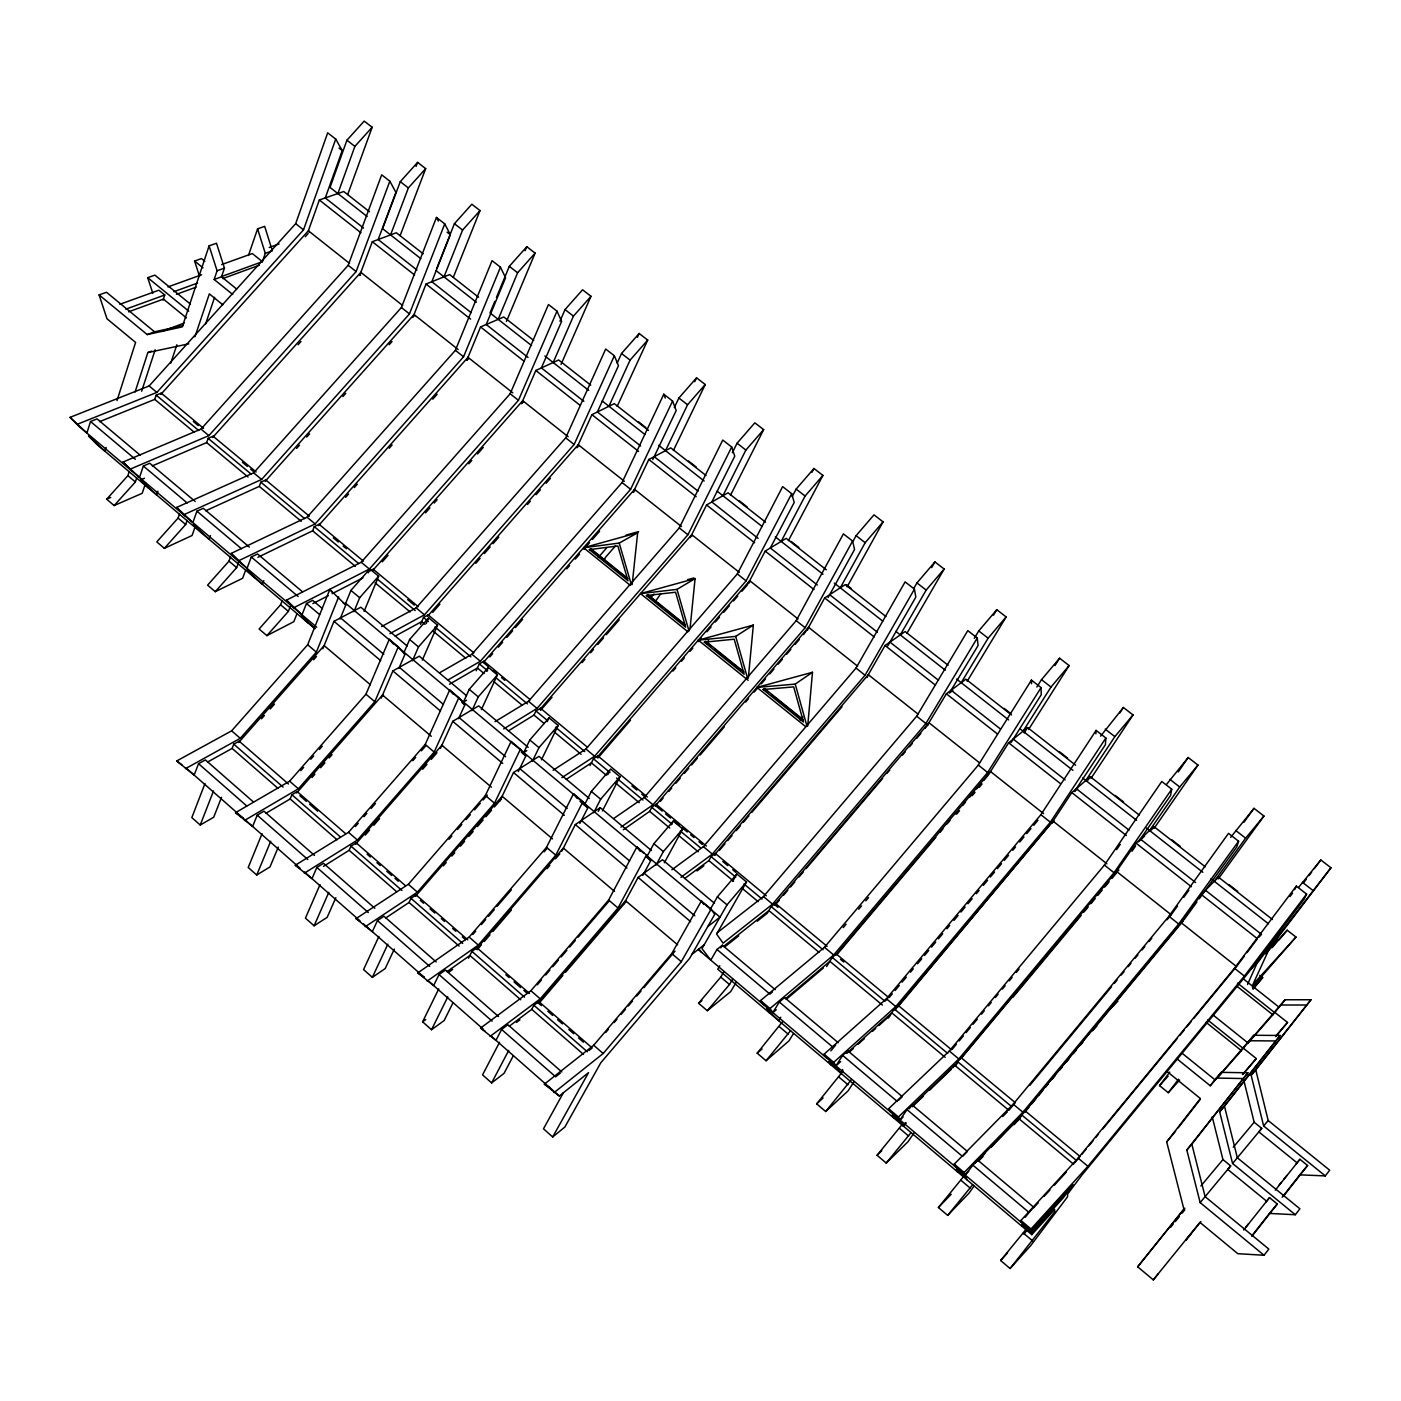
<?xml version="1.0" encoding="UTF-8"?>
<svg xmlns="http://www.w3.org/2000/svg" width="1401" height="1401" viewBox="0 0 1401 1401"><rect width="100%" height="100%" fill="white"/><g stroke="black" fill="none" stroke-linecap="round" stroke-linejoin="round"><path stroke-width="1.5" d="M1095.897 733.774L1096.09 730.394L1105.879 738.012L1105.389 744.702L1074.479 791.46L1077.649 788.728M807.712 725.963L812.492 672.27L756.96 687.401L805.82 726.751M748.309 678.137L753.353 625.074L698.311 640.152L748.116 680.273M690.01 628.926L695.089 578.578L640.537 593.604L687.909 631.763M632.166 584.532L637.665 532.748L583.587 547.738L630.275 585.338M1167.033 919.792L1171.201 914.765L1116.474 871.387L1112.412 876.921M890.335 1111.799L888.637 1108.734L949.3 1051.048L1104.408 865.082L1161.779 781.478L1171.726 789.201L1170.571 795.435L1138.47 841.826L1144.617 836.099M1193.705 1018.509L1236.505 966.55L1180.92 922.488L1179.554 924.607M140.17 455.167L97.054 418.881L90.522 421.508L86.897 433.049L70.05 417.358L149.136 385.958L295.681 223.652L327.676 132.832L335.732 139.084L342.229 150.572L325.277 197.944L363.542 228.013M117.001 400.616L135.599 342.422L106.984 318.763L99.086 294.893L106.494 292.266L154.548 331.827L183.391 325.487M955.289 1166.683L954.239 1164.143L1013.203 1104.163L1168.924 916.254L1228.502 833.367L1238.607 841.23L1236.768 846.975L1199.238 898.794M106.108 447.444L104.9 451.21L88.508 435.956L97.194 444.712L314.805 628.629M163.094 300.112L164.758 294.998L158.873 290.2L119.838 304.297M135.091 392L147.858 352.562L151.518 351.161M141.676 391.194L155.161 349.76M145.651 483.047L142.202 493.292L114.146 505.568L106.686 499.211L127.894 475.622L129.26 471.489M99.629 421.631L154.775 399.39L156.176 395.135L161.22 393.121L203.635 428.356M232.724 294.49L214.16 279.482L221.516 276.803L224.44 268.116L216.49 243.249L209.099 245.84L182.27 326.888L147.21 334.576L99.086 294.893M170.747 363.227L176.859 344.769M161.22 393.121L160.782 394.434L308.378 230.762L319.34 199.993L343.718 191.517L369.496 211.726M114.146 505.568L135.389 481.962L136.755 477.829M195.194 501.488L149.784 463.258L143.34 466.008L139.505 477.496L122.973 462.05L201.026 429.091L348.184 265.279L381.685 174.827L389.846 181.167L395.905 192.357L378.165 239.536L416.973 270.043M194.932 336.818L209.344 293.877L222.777 304.77M214.16 279.482L217.085 270.778L209.099 245.84M205.649 323.824L214.598 297.292M157.928 491.208L156.649 494.956L140.573 479.948L144.478 478.249M248.45 255.472L257.574 228.853L264.684 226.349L272.354 250.779L265.297 253.353L262.32 261.917M195.667 525.305L192.06 535.515L164.355 548.334L156.789 541.872L178.085 518.09L179.521 513.974M152.359 465.85L206.648 442.576L208.136 438.338L213.092 436.219L256.12 471.962M213.092 436.219L212.637 437.532L360.845 272.354L402.665 305.523M164.355 548.334L185.685 524.499L187.121 520.384M249.36 547.09L203.268 508.3L196.911 511.172L192.883 522.608L176.666 507.407L253.651 472.837L401.404 307.502L436.464 217.435L444.747 223.88L450.351 234.738L431.806 281.724L471.156 312.668M77.931 424.03L156.877 392.403L303.509 229.852L335.732 139.084M347.711 194.529L372.158 127.263L364.19 121.116L346.923 140.205L330.023 187.419L367.115 216.507M210.483 535.602L209.152 539.332L193.373 524.569L201.219 532.625M337.869 193.566L354.873 146.387L372.158 127.263M245.543 570.452L242.601 578.298L215.264 591.677L207.593 585.145L228.976 561.136L230.482 557.038M205.719 510.77L259.273 486.375L260.814 482.172L265.717 479.948L309.358 516.198M265.717 479.948L265.227 481.244L414.048 314.542L458.162 349.514M215.264 591.677L236.664 567.633L238.941 561.503M130.976 468.81L208.872 435.623L356.117 271.584L389.846 181.167M302.651 591.94L257.556 553.973L251.287 557.003L247.049 568.351L231.165 553.43L307.047 517.214L455.395 350.32L492.049 260.656L500.455 267.188L505.586 277.731L486.2 324.524L528.037 357.43M423.172 253.791L396.325 232.759L372.316 241.708L359.707 275.384L360.6 275.051M400.143 235.631L425.694 168.628L417.621 162.376L400.283 181.657L382.613 228.678L420.808 258.642M416.079 166.439L417.621 162.376M390.564 234.913L408.356 187.927L425.694 168.628M263.808 580.644L262.407 584.34L246.944 569.839L254.369 577.545M253.511 802.037L205.387 759.902L198.539 763.685L194.179 775.103L176.701 760.971L231.638 730.832L307.66 644.758L329.813 589.471L345.784 604.969L340.075 619.014M204.984 783.509L191.832 817.606L200.238 825.031L213.705 817.238L221.551 797.274M296.924 613.866L293.842 621.676L266.891 635.634L259.097 628.996L280.568 604.777L282.144 600.696M257.907 557.3L312.633 530.804L314.262 526.618L319.095 524.289L363.419 561.118M200.238 825.031L213.495 790.987M319.095 524.289L318.587 525.585L468.004 357.325L512.801 392.84M207.523 762.074L232.111 748.414L233.774 744.159L239.168 741.164L288.448 784M266.891 635.634L288.378 611.379L290.76 605.267M239.168 741.164L238.66 742.495L324.139 645.598L370.424 684.774M184.792 514.272L261.619 479.457L409.46 313.894L444.747 223.88M412.857 317.554L426.044 284.035L449.668 274.578L478.582 297.24M436.727 268.484L454.414 223.687L471.822 204.231L480.018 210.57L453.311 277.293M322.458 608.612L312.633 600.346L306.469 603.516L302.003 614.794L286.469 600.136L361.213 562.239L510.157 393.769L548.456 304.525L556.985 311.162L561.626 321.372L541.381 367.92L583.832 401.316M443.994 276.838L462.593 230.044L480.018 210.57M185.457 768.676L240.271 738.327L316.346 652.13L338.674 596.896M322.86 648.733L333.981 621.326L360.828 607.211L407.148 645.984M314.489 855.416L263.966 811.179L257.224 815.154L252.618 826.467L235.526 812.668L289.622 781.18L365.976 694.213L389.285 639.311L398.287 646.859L404.871 654.512L398.847 668.452M345.224 604.409L350.915 590.416L369.882 568.946L378.638 576.231L364.12 611.361M368.288 572.851L369.882 568.946M262.075 833.665L248.205 867.482L256.733 875.03L270.008 866.904L278.274 847.097M353.928 611.712L359.672 597.719L378.638 576.231M418.216 606.651L373.226 569.279L372.701 570.557L522.731 400.704L568.176 436.744M239.396 560.4L315.12 523.921L463.556 356.8L500.455 267.188M533.711 340.461L503.765 316.976L480.543 326.941L466.761 360.32L468.757 358.656L468.004 357.325M256.733 875.03L270.708 841.265M494.833 301.303L490.017 312.948L531.539 345.539M496.444 297.415L509.316 266.33L526.794 246.699L535.112 253.126L506.391 321.565M265.962 813.228L290.165 798.955L291.916 794.752L297.222 791.618L345.679 833.718M525.112 250.726L526.794 246.699M498.196 319.375L517.617 272.775L535.112 253.126M244.439 820.496L298.395 788.798L374.803 701.708L398.287 646.859M381.212 698.153L392.893 670.939L419.284 656.158L466.428 695.632M403.628 653.391L409.617 639.486L428.671 617.806L437.567 625.196L422.314 660.099M420.528 624.356L423.505 617.456L428.163 614.916L473.871 652.884M294.823 607.211L369.391 569.051L518.44 400.336L556.985 311.162M374.82 908.251L323.491 863.296L316.854 867.429L312.003 878.655L295.296 865.223L348.516 832.334L425.221 744.456L449.703 689.975L458.845 697.645L464.869 704.826L458.565 718.66M428.163 614.916L427.62 616.195L578.245 444.712L624.356 481.279M426.149 623.62L428.671 617.806M590.714 385.135L558.649 359.987L535.83 370.477L521.435 403.698L523.414 401.999L522.731 400.704M412.472 660.799L418.496 646.912L437.567 625.196M559.98 321.197L565.023 309.586L582.571 289.779L590.994 296.294L561.048 364.418M320.041 884.609L305.436 918.145L314.104 925.798L327.169 917.34L335.855 897.691M553.167 362.509L573.447 316.136L590.994 296.294M314.104 925.798L328.815 892.314M323.491 866.361L349.129 850.302L350.968 846.134L356.187 842.859L405.414 885.642M356.187 842.859L355.626 844.155L441.875 745.244L491.383 787.152M1247.485 984.57L1256.995 963.293L1330.95 867.779L1320.828 859.969L1298.552 887.446M381.527 626.58L416.15 607.911L565.724 437.83L605.687 349.042L614.356 355.766L618.489 365.643L597.369 411.964L640.625 445.973M304.35 873.173L357.43 840.075L434.187 752.057L458.845 697.645M389.916 633.602L424.468 614.811L574.13 444.485L614.356 355.766M648.558 430.457L614.303 403.628L591.923 414.661L576.897 447.69L577.72 447.269M440.474 748.344L452.751 721.34L478.652 705.859L528.195 747.346M476.2 670.729L479.317 663.881L483.905 661.219L530.279 699.747M617.158 363.104L621.536 353.49L639.154 333.473L647.7 340.093L617.176 406.378M462.96 703.144L469.247 689.327L488.371 667.419L497.408 674.932L481.401 709.571M488.284 666.631L483.327 662.498L483.905 661.219M637.367 337.378L639.154 333.473M486.602 671.272L488.371 667.419M1294.699 889.67L1296.31 886.115L1306.59 894.083L1304.033 899.354L1248.379 972.697L1082.29 1174.616L1067.667 1193.985L1067.527 1196.839L1030.733 1245.559L1010.068 1268.535L1000.647 1260.497L1025.847 1229.588M608.927 406.272L630.082 360.127L647.7 340.093M471.927 710.675L478.266 696.875L497.408 674.932M436.149 961.927L383.962 916.236L377.447 920.562L372.333 931.683L356.047 918.618L408.339 884.294L485.394 795.488L511.102 741.444L520.401 749.237L525.848 755.962L518.265 771.636M378.935 936.358L363.559 969.58L372.351 977.355L385.205 968.546L394.346 949.09M372.351 977.355L387.849 944.186M385.643 918.023L409.022 902.472L410.966 898.321L416.097 894.924L467.776 939.826M416.097 894.924L415.502 896.202L502.136 796.258L552.484 838.884M439.756 672.673L471.909 654.249L622.079 482.539L663.794 394.206L672.585 401.054L676.193 410.563L652.796 459.546M448.267 679.818L480.35 661.254L630.608 489.299L672.585 401.054M705.999 475.499L670.781 447.882L648.821 459.475L633.164 492.329L633.97 491.891M674.319 407.603L678.872 398.024L696.56 377.815L705.246 384.522L673.426 450.474M603.761 561.013L605.582 557.213L615.442 545.917M508.405 730.867L534.009 715.07L535.97 710.99L540.471 708.223L587.527 747.311M694.703 381.702L696.56 377.815M365.241 926.709L417.393 892.157L494.5 803.228L520.401 749.237M540.471 708.223L539.875 709.484L691.726 534.674L739.273 572.361M665.51 450.667L687.558 404.766L705.246 384.522M499.737 801.232L513.537 772.546L538.965 756.347L589.296 798.482M523.221 753.668L529.806 739.973L549.017 717.837L558.193 725.455L541.434 759.832M547.178 721.655L549.017 717.837M532.327 761.321L538.982 747.644L558.193 725.455M498.458 1016.478L445.43 970.052L439.021 974.571L433.645 985.568L417.796 972.907L469.125 937.076L546.513 847.342L573.499 793.737L582.939 801.67L587.79 807.904L579.856 823.455M452.786 1003.204L444.152 1020.558L431.526 1029.717L422.594 1021.819L438.741 988.913M495.043 721.655L528.492 701.288L679.275 527.897L722.758 440.072L731.69 447.007L734.772 456.166L711.813 501.978L758.064 538.352M431.526 1029.717L447.795 996.864M468.529 958.214L471.927 951.367L476.97 947.812L529.473 993.449M476.97 947.812L476.34 949.09L563.36 848.078L614.531 891.386M503.695 728.905L537.056 708.398L687.926 534.762L731.69 447.007M654.88 602.167L660.992 593.499M732.32 452.733L737.084 443.224L754.841 422.822L763.65 429.634L730.516 495.218M690.255 537.616L706.577 504.955L728.082 492.802L765.524 522.153M722.916 495.709L745.875 450.054L763.65 429.634M590.049 765.559L593.464 758.799L597.877 755.91L647.35 797.011M597.877 755.91L597.246 757.17L749.71 580.662L798.027 618.944M427.147 981.12L478.319 945.08L555.777 855.188L582.939 801.67M584.427 804.997L591.345 791.425L610.643 769.044L619.96 776.802L602.412 810.899M561.819 851.107L575.321 824.559L600.223 807.641L651.412 850.495M607.736 774.735L609.663 770.935M593.691 812.773L600.661 799.2L619.96 776.802M598.28 811.407L600.223 807.641M553.097 770.27L585.916 749.01L737.311 573.937L782.634 486.62L791.688 493.677L794.209 502.451L770.322 548.001L817.361 585.005M561.801 1071.94L507.898 1024.744L501.611 1029.455L495.954 1040.348L480.561 1028.071L530.891 990.735L608.629 900.037L636.912 846.904L646.509 854.96L650.747 860.687L642.779 875.467M706.664 643.865L708.608 640.099M499.527 1042.309L482.557 1074.882L491.646 1082.92L504.027 1073.376L513.081 1056.214M561.889 777.643L594.602 756.242L746.103 580.89L791.688 493.677M792.178 496.672L796.136 489.089L813.963 468.494L822.912 475.412L788.43 540.611M826.292 569.769L786.206 538.369L765.191 551.101L748.187 583.569L748.957 583.096M811.95 472.33L813.963 468.494M491.646 1082.92L508.721 1050.4M509.228 1026.233L531.75 1009.333L533.886 1005.27L538.825 1001.575L592.185 1047.948L588.945 1050.505M538.825 1001.575L538.159 1002.818L541.381 1005.638M781.163 541.416L805.085 496.042L822.912 475.412M623.305 829.777L649.679 811.354L651.815 807.344L656.141 804.314L706.367 846.046M656.141 804.314L656.018 806.381M490.052 1036.425L540.243 998.86L618.034 908.006L646.509 854.96M646.632 857.167L653.864 843.7L673.251 821.074L682.725 828.954L664.354 862.753M623.953 903.75L638.103 877.429L662.463 859.741L714.492 903.295M671.219 824.839L673.251 821.074M656.053 865.047L663.338 851.598L682.725 828.954M613.831 818.412L644.215 797.467L796.223 620.643L843.402 533.886L852.596 541.049L854.575 549.42L828.114 597.544M620.958 827.115L653.024 804.787L805.137 627.718L852.596 541.049M852.999 541.311L856.099 535.655L873.996 514.85L883.068 521.872L847.202 586.686M885.887 616.493L845.223 584.602L824.681 597.947L806.976 630.222L807.747 629.714M840.285 587.807L865.17 542.712L883.068 521.872M563.36 1092.78L543.483 1128.803L552.695 1136.964L564.848 1127.052L600.749 1062.851L689.712 958.266L714.72 914.345L711.13 909.126L701.376 900.948L671.762 953.573L593.674 1045.251L544.359 1084.164L559.314 1096.02L588.543 1072.623L552.695 1136.964M684.721 878.497L708.836 860.599L711.06 856.606L715.298 853.454L766.277 895.817M715.07 855.451L715.298 853.454M710.149 909.599L717.4 896.815L736.873 873.961L746.505 881.965L716.611 934.064L723.091 943.171L772.546 904.135L925.886 723.494L977.268 637.998L967.793 630.625L916.692 716.209L763.457 896.57L717.259 932.698M554.025 1092.657L603.183 1053.499L681.324 961.681L711.13 909.126M732.635 881.422L736.873 873.961M671.885 869.758L703.39 846.642L856.011 668.067L905.116 581.888L914.45 589.138L915.834 597.124L887.779 645.861M746.505 881.965L727.031 904.853L701.989 948.635L710.797 960.14L716.962 949.475L722.356 945.202L775.191 989.666M913.75 588.543L916.955 582.921L934.922 561.924L944.151 569.034L906.85 633.427M680.939 877.341L712.338 854.085L865.047 675.247L914.45 589.138M948.109 665.265L905.099 631.553L885.064 645.511L866.659 677.559L867.394 677.033M931.665 567.615L934.922 561.924M900.283 634.898L926.166 590.084L944.151 569.034M720.815 947.864L722.356 945.202M719.781 965.744L717.767 969.212L1031.819 1234.649L1054.638 1209.413L1054.655 1211.9L1010.068 1268.535M736.155 982.381L730.727 991.575L707.312 1010.699L698.574 1003.256L720.744 977.11L723.914 971.699M827.098 946.34L775.348 903.347L771.198 906.622L767.328 913.207L757.223 921.21M775.348 903.347L774.998 905.274M707.312 1010.699L729.501 984.518L732.688 979.106M974.29 638.348L978.756 630.923L996.794 609.698L1006.146 616.93L967.128 681.341M993.467 615.232L996.794 609.698M1011.504 714.948L965.884 679.187L946.375 693.793L927.217 725.595L927.952 725.053M961.209 682.69L988.108 638.191L1006.146 616.93M1011.032 742.583L1041.223 694.738L1041.066 687.611L1031.434 680.115L978.318 765.086L824.453 947.286L760.55 1000.559L770.007 1008.545L772.879 1012.573L779.306 1002.013L784.578 997.565L838.253 1042.729M780.742 1017.214L778.641 1020.664L766.61 1008.948L769.447 1012.888M793.474 1033.588L788.973 1040.873L766.049 1060.732L757.188 1053.184L782.756 1021.417M826.625 966.532L832.264 957.408L836.309 953.993L888.864 997.67M836.309 953.993L835.556 955.202L990.507 771.531L1043.57 813.613M766.049 1060.732L790.549 1030.716M1036.863 687.015L1041.503 679.643L1059.611 658.207L1069.121 665.563L1028.579 729.501M770.007 1008.545L833.683 954.957L987.635 772.476L1041.066 687.611M1055.006 665.528L1059.611 658.207M988.721 774.385L1008.615 742.81L1027.581 727.557L1075.635 765.209M1023.028 731.217L1050.995 687.033L1069.121 665.563M1024.201 732.916L1027.581 727.557M830.863 1050.838L835.661 1045.041M1096.09 730.394L1040.873 814.699L886.395 998.755L824.068 1054.2L833.7 1062.326L835.942 1065.846L842.649 1055.391L847.798 1050.768L902.314 1096.668L898.549 1100.258M846.116 1053.394L847.798 1050.768M831.126 1065.023L828.867 1061.573L838.306 1069.541L840.46 1072.903L842.649 1069.506M853.927 1081.887L848.06 1090.906L825.679 1111.501L816.678 1103.848L842.474 1071.87M888.409 1018.019L894.276 1008.983L898.216 1005.428L951.594 1049.787M895.064 1010.296L898.216 1005.428M825.679 1111.501L851.51 1079.488M1100.591 736.155L1123.392 707.487L1133.041 714.93L1090.959 778.396M1119.802 712.934L1123.392 707.487M833.7 1062.326L895.764 1006.548L1050.347 822.212L1105.879 738.012M1139.188 815.032L1090.241 776.662L1071.818 792.581L1053.009 821.091L897.446 1006.636M1085.81 780.48L1114.863 736.628L1133.041 714.93M1087.894 780.199L1090.241 776.662M888.637 1108.734L898.409 1116.982L900.02 1119.977L907.007 1109.627L912.016 1104.811L967.426 1151.464L962.522 1156.438L907.007 1109.627M909.389 1108.716L912.016 1104.811M914.153 1132.761L908.041 1141.692L886.22 1163.058L877.079 1155.282L901.894 1124.828M893.768 1117.963L892.122 1115.021L901.701 1123.112L903.242 1125.984L905.536 1122.604M952.89 1067.755L961.104 1057.667L1015.322 1102.71L1008.86 1110.328L954.641 1065.198L912.506 1105.704M955.342 1066.091L957.811 1062.466M961.104 1057.667L960.28 1058.858L1116.474 871.387M886.22 1163.058L911.07 1132.586M1116.597 849.654L1120.257 844.348M1166.332 784.63L1188.188 757.521L1197.978 765.086L1154.004 828.464M1178.241 771.933L1188.188 757.521M898.409 1116.982L958.827 1058.963L1114.023 872.718L1171.726 789.201M1205.263 866.816L1153.846 826.52L1136.018 843.139L1114.531 874.189L1118.909 870.091M1132.026 851.143L1135.598 845.959M1149.573 830.513L1179.712 786.994L1197.978 765.086M1151.412 830.04L1153.846 826.52M973.993 1186.192L968.932 1193.232L947.671 1215.385L938.39 1207.487L963.398 1176.805M954.239 1164.143L964.168 1172.532L965.114 1174.984L977.285 1159.748L1033.588 1207.137L1025.059 1217.381M977.285 1159.748L974.536 1163.583L1018.509 1118.348L1073.586 1164.213M1074.532 1162.953L1080.031 1156.473L1024.954 1110.713L1013.974 1124.688L1020.488 1117.473M1017.704 1120.835L1024.954 1110.713M947.671 1215.385L972.714 1184.668M1171.183 914.783L1177.505 906.009M1183.81 897.235L1188.854 890.23M1230.673 837.36L1253.983 808.342L1263.947 816.03L1218.292 878.882M1243.895 822.317L1253.983 808.342M964.168 1172.532L1022.87 1112.201L1178.679 924.012L1238.607 841.23M1272.458 919.494L1218.45 877.149L1201.217 894.468L1178.906 925.255L1183.145 920.982L1092.22 1030.821L1096.755 1026.197M1184.038 919.739L1196.857 902.051M1214.317 881.317L1245.612 838.183L1263.947 816.03M1024.008 1234.176L1026.635 1230.691M1021.294 1222.443L1020.926 1220.464L1078.105 1158.119L1234.456 968.231L1296.31 886.115M1236.505 966.55L1244.351 956.13M1246.978 952.662L1257.45 938.74L1201.217 894.468M1290.006 896.587L1292.58 893.155M1303.823 882.49L1306.45 879.022M1309.059 875.572L1311.669 872.105M1314.296 868.638L1320.828 859.969M1179.624 1080.083L1168.259 1092.71L1159.555 1085.617L1169.782 1072.115M1031.819 1234.649L1031.556 1232.845L1063.114 1197.995L1073.096 1184.756L1031.294 1230.884L1031.013 1228.992L1087.929 1166.28L1244.368 976.094L1306.59 894.083M1330.95 867.779L1269.131 949.107L1252.809 984.64L1295.978 937.076L1287.169 930.194L1265.488 953.836M1272.126 947.619L1278.307 940.264L1274.892 937.567M1168.259 1092.71L1178.556 1079.225M1166.84 1071.31L1200.359 1098.524L1166.7 1141.903L1183.88 1209.116L1137.682 1266.802L1153.286 1279.884L1199.921 1222.372L1237.801 1253.685L1264.035 1255.261L1268.816 1249.079L1205.105 1196.647L1191.831 1144.179L1247.888 1072.798L1221.234 1072.343L1210.254 1085.757L1176.56 1058.491M1252.021 1235.594L1269.446 1213.424L1295.33 1214.737L1299.9 1208.8L1237.328 1157.769L1224.474 1106.247L1280.111 1035.479L1253.86 1035.269L1240.901 1051.223M1282.195 1197.225L1299.778 1174.861L1325.293 1175.894L1329.689 1170.203L1268.185 1120.52L1255.769 1069.891L1310.968 999.754L1285.085 999.771L1272.388 1015.41M1175.649 1131.115L1166.7 1141.903M1178.241 1127.787L1200.219 1099.452M1210.254 1085.757L1221.234 1072.343M1215.455 1079.821L1253.86 1035.269M1248.098 1042.677L1285.085 999.771M1243.3 1048.141L1256.277 1058.543L1243.125 1074.304M1264.035 1255.261L1200.167 1202.618L1186.805 1150.028L1247.888 1072.798M1274.77 1012.345L1287.519 1022.467L1275.733 1036.635M1295.33 1214.737L1232.582 1163.495L1219.676 1111.834L1280.111 1035.479M1251.881 1236.347L1277.309 1204.002L1269.516 1197.627L1265.839 1202.058M1283.281 1196.401L1307.588 1165.492L1299.918 1159.292L1296.275 1163.688M1325.293 1175.894L1263.649 1126.001L1251.146 1075.25L1310.968 999.754M1245.787 1227.294L1248.466 1223.896M1278.57 1185.789L1281.285 1182.374M1283.999 1178.942L1286.924 1175.421M1243.703 1230.008L1269.516 1197.627M1275.295 1190.185L1299.918 1159.292M1184.791 1208.222L1137.682 1266.802M1170.571 1227.346L1173.267 1223.984M1175.386 1221.567L1179.432 1216.523M1182.129 1213.161L1184.826 1209.781M1227.749 1169.66L1230.656 1165.877L1222.95 1159.573L1212.215 1116.772M1243.825 1080.364L1254.158 1122.236L1261.741 1128.365L1258.886 1131.92L1297.011 1162.812M1200.902 1221.602L1185.911 1240.095L1190.692 1234.263M1253.247 989.071L1262.686 977.6L1259.744 975.289M1295.978 937.076L1252.336 987.057M1153.286 1279.884L1158.277 1273.807M1081.922 1154.301L1086.073 1149.258M1088.822 1145.913L1092.973 1140.887M1095.722 1137.524L1098.489 1134.18M1102.622 1129.153L1177.155 1038.631M1179.905 1035.286L1184.055 1030.243M1186.805 1026.898L1190.955 1021.854M1279.131 939.966L1287.169 930.194M1029.735 1085.477L1111.553 986.742M1114.32 983.397L1117.105 980.035M1121.255 975.026L1124.04 971.681M1128.19 966.655L1130.975 963.31M1135.125 958.284L1137.91 954.939M1142.06 949.931L1144.845 946.568M1148.995 941.56L1151.78 938.197M1180.92 922.488L1024.149 1112.324L1155.965 953.1M1158.75 949.755L1162.918 944.729M1165.685 941.384L1169.853 936.341M1172.619 932.996L1178.171 926.289M1024.656 1112.429L1028.824 1107.403M1031.609 1104.041L1035.777 1098.997M1038.561 1095.652L1042.729 1090.608M1045.514 1087.246L1048.281 1083.884M1052.466 1078.858L1055.233 1075.495M1059.419 1070.452L1062.186 1067.089M1066.354 1062.063L1069.138 1058.701M1073.306 1053.657L1076.091 1050.295M1080.259 1045.269L1083.043 1041.906M1200.167 1202.618L1230.656 1165.877M1232.582 1163.495L1261.741 1128.365M1263.649 1126.001L1268.185 1120.52M961.804 1057.685L1059.419 940.509M1062.203 937.181L1066.406 932.138M1069.173 928.81L1073.376 923.784M1076.161 920.439L1080.346 915.413M1083.131 912.069L1087.316 907.042M1090.101 903.698L1094.286 898.671M1097.071 895.327L1101.256 890.3M1104.041 886.956L1108.226 881.93M1012.923 997.302L1081.257 915.291M1084.041 911.946L1088.227 906.92M1091.011 903.575L1095.197 898.549M1097.981 895.204L1102.167 890.178M1104.951 886.833L1109.137 881.807M1111.939 878.462L1116.107 873.436M1299.778 1174.861L1307.588 1165.492M1269.446 1213.424L1277.309 1204.002M952.19 1049.296L956.375 1044.288M959.16 1040.943L963.345 1035.934M966.13 1032.59L970.298 1027.581M973.1 1024.236L977.268 1019.227M981.453 1014.201L984.238 1010.857M988.423 1005.848L991.207 1002.503M995.393 997.494L998.177 994.15M1002.363 989.141L1005.147 985.796M1009.333 980.788L1012.117 977.443M1016.303 972.434L1019.087 969.089M1200.885 1185.982L1222.95 1159.573M1233.283 1147.209L1254.158 1122.236M897.656 1007.196L1053.009 821.091L1106.895 863.804M889.495 997.197L892.297 993.869M895.099 990.525L899.302 985.516M902.104 982.171L906.307 977.18M910.51 972.171L913.312 968.827M917.515 963.818L921.718 958.809M924.52 955.482L928.723 950.473M931.525 947.129L935.71 942.12M938.512 938.793L942.715 933.784M946.918 928.775L949.72 925.431M953.923 920.422L958.126 915.413M960.928 912.086L965.131 907.077M967.933 903.733L972.136 898.724M976.339 893.715L979.141 890.388M983.344 885.379L987.547 880.371M990.349 877.026L994.552 872.017M997.354 868.69L1001.557 863.681M1004.342 860.337L1008.545 855.328M1012.748 850.319L1015.55 846.992M1019.753 841.983L1023.956 836.975M1026.758 833.63L1030.961 828.621M1033.763 825.294L1037.966 820.285M843.244 927.55L846.064 924.222M858.743 909.214L861.545 905.887M865.783 900.878L868.585 897.551M837.273 954.169L935.886 837.273M940.106 832.264L942.926 828.919M947.146 823.911L949.966 820.566M955.605 813.893L958.424 810.549M962.645 805.54L965.464 802.195M969.685 797.187L973.923 792.178M976.742 788.833L980.963 783.824M983.782 780.497L988.003 775.471M956.673 814.086L959.51 810.741M972.189 795.698L975.008 792.353M979.246 787.327L982.066 783.982M979.527 762.827L928.951 722.741L774.63 904.573L777.958 907.34M776.417 903.592L779.254 900.265M783.492 895.257L787.747 890.248M790.584 886.903L794.822 881.912M799.078 876.903L803.333 871.895M806.153 868.55L882.63 778.448M886.886 773.44L889.705 770.112M902.454 755.086L905.291 751.759M909.529 746.751L912.366 743.406M916.622 738.397L920.86 733.388M925.115 728.397L928.951 722.741M605.652 1032.572L608.472 1029.245M614.128 1022.607L616.965 1019.28M621.221 1014.289L625.459 1009.315M628.296 1005.988L632.534 1000.997M636.79 996.023L641.028 991.032M643.865 987.705L675.002 951.156M800.129 720.061L802.826 716.927M714.598 854.698L868.305 674.669L918.128 714.16M719.291 850.495L724.93 843.892M727.749 840.582L731.987 835.626M736.225 830.67L740.446 825.714M743.266 822.405L748.922 815.802M751.742 812.492L842.001 706.769M857.605 666.175L808.57 627.315L655.493 805.557L662.165 811.126M660.291 801.407L663.128 798.097M668.82 791.477L671.674 788.15M675.947 783.194L680.203 778.22M684.476 773.247L688.749 768.273M691.586 764.964L697.278 758.326M700.132 755.016L724.317 726.856M745.665 702.006L748.502 698.696M754.193 692.059L757.048 688.749M761.303 683.793L765.524 678.872M769.744 673.969L773.965 669.048M778.185 664.127L782.406 659.206M786.626 654.302L790.847 649.381M795.067 644.46L799.288 639.539M803.526 634.635L808.57 627.315M537.266 984.85L541.504 979.912M545.725 974.991L549.945 970.052M552.765 966.76L558.404 960.193M561.223 956.901L566.862 950.316M569.682 947.041L575.321 940.456M578.14 937.164L609.137 901.001M677.611 944.782L625.564 900.738L538.159 1002.818L538.895 1003.431M540.313 1001.785L562.834 975.464M565.654 972.189L626.194 901.473L625.564 900.738M477.163 949.755L481.436 944.799M484.291 941.49L489.982 934.87M492.837 931.577L511.347 910.072M546.968 868.725L549.822 865.433M555.514 858.813L559.787 853.857M1186.805 1150.028L1191.831 1144.179M1219.676 1111.834L1224.474 1106.247M1251.146 1075.25L1255.769 1069.891M597.859 758.046L630.45 720.307M672.97 671.097L675.79 667.804M681.464 661.237L684.301 657.962M689.975 651.395L692.795 648.12M698.469 641.553L701.306 638.278L698.311 640.152L735.683 636.387L753.353 625.074M706.91 631.781L711.113 626.912M715.316 622.044L719.536 617.176M723.739 612.307L729.343 605.81M733.546 600.941L737.749 596.073M741.952 591.204L747.556 584.725M472.855 934.485L475.692 931.192M481.401 924.572L485.674 919.616M488.529 916.307L494.238 909.687M497.092 906.377L511.347 889.845M544.131 851.826L546.985 848.516M449.038 839.269L451.875 835.994M457.549 829.462L461.805 824.541M466.06 819.638L470.333 814.734M474.589 809.831L480.263 803.281M483.1 800.006L487.355 795.103M443.346 865.853L446.183 862.578M451.858 856.046L454.695 852.771M460.369 846.222L464.624 841.318M468.88 836.397L473.135 831.494M477.391 826.59L483.065 820.04M485.902 816.765L491.576 810.216M494.413 806.958L501.505 798.763M1242.442 1074.514L1256.277 1058.543M1276.364 1035.339L1287.519 1022.467M540.541 710.412L551.994 697.243M582.045 662.638L584.9 659.346M590.627 652.761L593.499 649.469M597.789 644.53L603.516 637.928M606.37 634.635L619.26 619.82M651.115 597.299L653.969 594.024M483.327 662.498L634.565 489.369L681.429 526.513M489.772 656.964L492.627 653.707M498.336 647.174L502.609 642.271M506.882 637.385L512.591 630.853M515.428 627.595L522.555 619.435M566.74 568.859L569.594 565.601M575.286 559.069L579.559 554.183M583.849 549.28L589.558 542.73M592.43 539.455L599.593 531.259M355.346 826.555L358.218 823.263M363.962 816.678L366.834 813.386M371.142 808.447L375.45 803.509M412.805 760.708L415.677 757.416M421.421 750.831L425.729 745.892M598.262 557.51L606.738 547.773M365.223 835.084L369.531 830.145M373.839 825.207L379.583 818.622M422.647 769.237L426.955 764.298M431.263 759.36L436.989 752.775M432.734 612.342L439.914 604.164M475.797 563.307L480.105 558.404M484.413 553.5L490.157 546.968M493.029 543.693L498.774 537.161M527.476 504.483L530.349 501.208M536.093 494.676L540.401 489.772M546.145 483.222L550.453 478.319M300.795 770.655L303.649 767.398M310.794 759.254L313.666 755.997M319.375 749.465L322.248 746.208M296.679 792.931L382.543 695.036L431.298 736.296M312.038 777.502L314.892 774.245M320.601 767.73L324.892 762.845M329.182 757.959L332.037 754.701M1219.08 1075.986L1241.374 1050.627L1206.033 1022.275M1247.573 1043.552L1272.844 1014.797L1236.873 986.199M261.497 718.818L264.386 715.543M270.183 708.994L274.508 704.073M313.579 659.783L316.468 656.509M382.245 561.854L388.024 555.321M425.554 512.819L429.879 507.915M434.222 503.012L437.112 499.737M468.862 463.784L471.752 460.509M477.531 453.977L483.292 447.427M345.662 497.302L348.569 494.028M354.365 487.495L357.273 484.221M389.215 448.25L392.122 444.975M432.769 399.18L437.13 394.276M296.609 448.425L299.499 445.185M306.731 437.077L309.621 433.837M342.877 396.588L345.767 393.348M389.145 344.734L392.035 341.494M298.063 344.751L300.97 341.511M305.278 236.734L308.202 233.494M1252.634 988.686L1262.686 977.6M1000.647 1260.497L1007.564 1252.897M1159.555 1085.617L1168.101 1076.196M1251.198 968.967L1259.814 959.58M1033.693 1207.715L1038.141 1202.881M1044.043 1196.436L1049.962 1189.992M1054.375 1185.158L1066.196 1172.269M1271.495 942.225L1280.076 932.908M1258.798 937.304L1261.53 934.362L1205.42 890.248M938.39 1207.487L951.191 1194.265M977.268 1161.464L984.85 1153.653M990.91 1147.419L1016.688 1120.888M965.114 1174.984L968.774 1171.218M978.493 1161.201L982.959 1156.613M1002.766 1116.527L1007.337 1111.869M1110.503 1008.738L1117.823 1001.277M877.079 1155.282L881.772 1150.729M903.242 1125.984L906.272 1123.059M912.331 1106.79L923.259 1096.265M929.493 1090.276L951.332 1069.243M900.02 1119.994L903.085 1117.035M816.678 1103.848L823.105 1097.981M840.46 1072.903L842.964 1070.627M846.887 1053.254L891.754 1012.853L945.15 1057.3M850.004 1051.538L853.209 1048.649M858.025 1044.305L864.435 1038.544M872.455 1031.329L875.66 1028.439M878.865 1025.55L890.09 1015.445M835.942 1065.846L840.653 1061.608M887.551 998.843L884.907 1001.19L832.264 957.408M1051.818 823.315L1054.375 821.091M757.188 1053.184L762.109 1048.946M772.879 1012.573L776.224 1009.753M785.453 998.755L829.847 961.331L882.402 1005.077M787.134 998.615L823.298 968.091M772.546 991.873L769.885 994.08L716.962 949.475M698.574 1003.256L701.936 1000.542M725.245 946.533L738.712 935.868M560.26 1073.166L555.637 1076.809L501.611 1029.455M723.424 946.533L768.869 910.58L818.972 952.277M691.919 954.414L704.195 944.799M707.715 926.656L720.009 917.13L647.209 856.099M952.803 690.518L949.44 693.04L978.056 645.563L977.268 637.998M516.461 1022.45L519.929 1019.84M697.015 870.932L703.897 865.8M422.594 1021.819L425.764 1019.543M446.937 971.681L469.895 955.482L520.752 999.771M449.108 971.944L452.646 969.439M756.96 687.401L795.225 684.091L812.492 672.27M763.09 689.52L793.684 686.893L803.491 722.04L763.09 689.52L764.561 688.521L803.246 719.676M566.284 779.341L591.415 762.862L606.248 775.208M523.729 752.582L526.794 750.656M704.318 642.201L734.194 639.206L744.124 674.249L704.318 642.201L705.824 641.255L743.949 671.937M640.537 593.604L677.033 589.383L695.089 578.578M463.451 702.041L466.568 700.202M646.421 595.583L675.597 592.22L685.649 627.158L646.421 595.583L647.945 594.672L685.439 624.846M449.511 684.213L477.443 667.997L484.081 673.513M586.686 546.022L583.587 547.738L619.224 543.08L637.665 532.748M589.366 549.63L617.859 545.935L628.016 580.75L589.366 549.63L590.924 548.772L627.876 578.508M395.205 636.089L421.719 621.606L424.976 624.321M312.878 603.586L328.289 595.67M332.142 593.691L362.929 577.86M370.074 570.89L373.226 569.279M106.686 499.211L110.697 497.46M161.798 331.494L184.179 323.036M147.21 334.576L154.548 331.827M221.603 276.54L262.407 261.654L252.303 253.563L221.621 264.596M128.577 311.828L163.427 299.096L186.438 317.904M176.456 294.333L196.21 287.117M222.689 278.606L259.395 265.192M125.792 309.183L164.758 294.998M173.829 291.706L197.559 283.072M167.962 286.907L201.621 274.771M217.085 270.778L224.44 268.116M269.237 247.469L279.079 243.914M152.814 293.282L147.718 277.643L154.863 275.121L190.466 304.14M199.537 276.4L194.581 261.024L201.464 258.59L204.826 261.286M626.159 535.077L638.628 531.627M687.576 579.681L693.863 577.948M147.858 352.562L188.785 343.84M1280.479 1005.007L1306.432 1005.007M1249.044 1040.733L1275.365 1040.961M1216.226 1078.052L1242.915 1078.542M544.359 1084.164L549.735 1087.596M480.561 1028.071L485.044 1031.066M417.796 972.907L424.38 977.425L363.227 923.662M356.047 918.618L358.919 920.65M295.296 865.223L299.937 868.55M235.526 812.668L243.809 818.709L186.946 768.746M176.701 760.971L181.972 764.858M346.923 140.205L354.873 146.387M400.283 181.657L408.356 187.927M454.414 223.687L462.593 230.044M509.316 266.33L517.617 272.775M565.023 309.586L573.447 316.136M621.536 353.49L630.082 360.127M678.872 398.024L687.558 404.766M737.084 443.224L745.875 450.054M796.136 489.089L805.085 496.042M856.099 535.655L865.17 542.712M916.955 582.921L926.166 590.084M978.756 630.923L988.108 638.191M1041.503 679.643L1050.995 687.033M1105.214 729.133L1114.863 736.628M1169.923 779.394L1179.712 786.994M1235.664 830.443L1245.612 838.183M1302.44 882.315L1312.544 890.16M339.042 148.086L342.229 150.572M447.059 232.181L450.351 234.738M638.331 421.683L645.826 427.55M688.574 461.052L696.174 467.006M739.465 500.945L747.171 506.969M791.022 541.346L798.815 547.458M846.432 584.76L851.16 588.473M1004.167 708.398L1010.734 713.547M1059.244 751.549L1067.562 758.081M1115.073 795.313L1123.514 801.915M1171.656 839.654L1180.202 846.362M1229.01 884.609L1237.696 891.404M435.939 270.516L476.375 302.248M544.866 355.994L588.683 390.371M602.202 400.984L644.968 434.538M658.68 445.308L704.16 480.998M717.137 491.173L762.144 526.496M775.313 536.828L823 574.252M834.331 583.149L882.735 621.133M895.764 631.343L945.325 670.238M956.603 679.082L1008.615 719.904M1019.928 728.765L1072.903 770.34M1082.658 777.993L1136.561 820.303M1146.368 827.991L1202.829 872.298M1211.059 878.76L1268.448 923.784M654.179 456.638L698.066 491.156M829.69 594.707L877.446 632.271M889.95 642.096L938.547 680.326M951.139 690.22L1000.472 729.028M1013.238 739.08L1065.128 779.884M1076.318 788.693L1128.996 830.128M1140.379 839.076L1195.596 882.525M319.34 199.993L360.985 232.794M372.316 241.708L414.556 274.981M426.044 284.035L470.596 319.13M480.543 326.941L524.132 361.283M535.83 370.477L580.049 405.309M591.923 414.661L638.576 451.402M648.821 459.475L696.174 496.76M706.577 504.955L754.631 542.782M765.191 551.101L814.016 589.558M824.681 597.947L874.242 636.982M885.064 645.511L935.43 685.177M946.375 693.793L997.512 734.054M1008.615 742.81L1060.61 783.737M1071.818 792.581L1126.316 835.504M1136.018 843.122L1191.375 886.728M349.497 263.37L308.378 230.762L309.323 232.251M295.681 223.652L303.509 229.852M348.184 265.279L356.117 271.584M401.404 307.502L409.46 313.894M455.395 350.32L463.556 356.8M510.157 393.769L518.44 400.336M565.724 437.83L574.13 444.485M622.079 482.539L630.608 489.299M679.275 527.897L687.926 534.762M737.311 573.937L746.103 580.89M796.223 620.643L805.137 627.718M856.011 668.067L865.047 675.247M916.692 716.209L925.886 723.494M978.318 765.086L987.635 772.476M1040.873 814.699L1050.347 822.212M1104.408 865.082L1114.023 872.718M1168.924 916.254L1178.679 924.012M1234.456 968.231L1244.368 976.094M1243.282 978.826L1279.201 1007.319M1237.538 983.117L1274.595 1012.573M1212.653 1014.657L1247.923 1042.904M1207.75 1020.016L1243.125 1048.368M591.695 550.033L611.677 566.127M615.004 568.806L626.667 578.193M648.645 595.898L653.724 599.978M657.104 602.693L662.165 606.773M665.545 609.488L684.143 624.461M706.279 642.271L711.253 646.281M714.563 648.961L741.094 670.308M764.946 689.502L768.308 692.199M771.671 694.914L801.967 719.291M221.516 276.803L236.664 289.044M1181.673 1052.887L1215.262 1080.048M194.581 261.024L202.97 267.819M147.718 277.643L188.715 311.127M1227.784 1169.45L1266.574 1201.165M193.391 421.543L198.277 425.606M242.408 462.277L247.364 466.41M250.674 469.16L253.984 471.909M333.35 537.861L338.271 541.959M343.192 546.057L346.485 548.772M407.673 599.628L414.328 605.162M493.257 670.764L496.567 673.513M501.54 677.629L504.85 680.378M631.851 785.943L636.807 790.041M641.746 794.157L645.038 796.889M665.528 813.911L670.536 818.079M673.881 820.863L678.907 825.031M682.252 827.816L687.278 831.984M690.623 834.768L693.968 837.553M698.976 841.721L702.321 844.505M722.811 861.527L727.749 865.625M732.688 869.723L735.963 872.455M840.477 959.317L843.77 962.032M149.136 385.958L156.877 392.403M201.026 429.091L208.872 435.623M253.651 472.837L261.619 479.457M307.047 517.214L315.12 523.921M361.213 562.239L369.391 569.051M416.15 607.911L424.468 614.811M471.909 654.249L480.35 661.254M528.492 701.288L537.056 708.398M585.916 749.01L594.602 756.242M644.215 797.467L653.024 804.787M703.39 846.642L712.338 854.085M763.457 896.57L772.546 904.135M824.453 947.286L833.683 954.957M886.395 998.755L895.764 1006.548M949.3 1051.048L958.827 1058.963M1013.203 1104.163L1022.87 1112.201M1078.105 1158.119L1087.929 1166.28M156.176 395.135L198.662 430.457M208.136 438.338L251.217 474.168M260.814 482.172L304.525 518.51M314.262 526.618L358.656 563.535M376.834 578.648L415.204 610.556M423.505 617.456L428.408 621.536M434.94 626.965L470.894 656.876M479.317 663.881L487.618 670.781M495.901 677.681L527.424 703.88M535.97 710.99L547.353 720.464M555.496 727.224L584.777 751.584M593.464 758.799L609.978 772.546M616.58 778.028L643.006 800.006M651.815 807.344L671.937 824.068M680.308 831.038L700.43 847.763M711.06 856.606L735.753 877.149M744.001 883.996L762.109 899.074M771.198 906.622L823.035 949.738M894.276 1008.983L947.741 1053.447M957.268 1061.345L1011.575 1106.527M1021.241 1114.548L1076.406 1160.448M154.775 399.39L193.933 431.981M206.648 442.576L248.012 477.005M259.273 486.375L301.233 521.312M312.633 530.804L355.329 566.337M375.1 582.816L410.09 611.922M433.137 631.115L465.78 658.277M494.01 681.779L522.153 705.211M534.009 715.07L544.096 723.476M554.183 731.865L581.065 754.246M616.142 783.457L639.241 802.668M649.679 811.354L669.766 828.079M678.137 835.049L698.223 851.773M708.836 860.599L733.494 881.124M741.724 887.971L758.169 901.666M350.915 590.416L359.672 597.719M409.617 639.486L418.496 646.912M469.247 689.327L478.266 696.875M529.806 739.973L538.982 747.644M591.345 791.425L600.661 799.2M653.864 843.7L663.338 851.598M717.4 896.815L727.031 904.853M345.679 603.306L643.9 853.314M342.86 602.518L345.784 604.969M461.857 702.304L464.869 704.826M521.242 752.092L525.848 755.962M579.996 801.372L587.79 807.904M645.984 856.712L650.747 860.687M340.531 617.894L383.804 654.267M399.338 667.331L443.504 704.475M459.073 717.557L505.603 756.698M519.753 768.589L567.177 808.482M581.397 820.426L629.609 860.967M644.057 873.121L694.826 915.816M333.981 621.326L380.669 660.642M392.893 670.939L440.422 710.972M452.751 721.34L502.696 763.405M513.537 772.546L564.358 815.329M575.321 824.559L626.947 868.042M638.103 877.429L690.623 921.665M90.522 421.508L135.354 459.3M143.34 466.008L187.209 502.994M196.911 511.172L241.427 548.702M251.287 557.003L298.133 596.493M306.469 603.516L319.586 614.566M779.306 1002.013L833.087 1047.335M842.649 1055.391L897.288 1101.449M972.417 1164.756L1028.842 1212.32M1020.926 1220.464L1031.013 1228.992M316.714 627.21L79.069 426.447L70.05 417.358M698.328 949.615L1031.294 1230.884M1031.556 1232.845L1021.679 1224.492L1022.029 1226.383M127.894 475.622L135.389 481.962M178.085 518.09L185.685 524.499M228.976 561.136L236.664 567.633M280.568 604.777L288.378 611.379M720.744 977.11L729.501 984.518M779.464 1026.775L788.343 1034.288M839.041 1077.176L848.06 1084.794M899.53 1128.33L908.671 1136.088M960.928 1180.272L970.228 1188.136M1023.273 1233.02L1032.712 1240.988M307.66 644.758L316.346 652.13M365.976 694.213L374.803 701.708M425.221 744.456L434.187 752.057M485.394 795.488L494.5 803.228M546.513 847.342L555.777 855.188M608.629 900.037L618.034 908.006M671.762 953.573L681.324 961.681M231.638 730.832L240.271 738.327M289.622 781.18L298.395 788.798M348.516 832.334L357.43 840.075M408.339 884.294L417.393 892.157M469.125 937.076L478.319 945.08M530.891 990.735L540.243 998.86M593.674 1045.251L603.183 1053.499M299.902 795.733L306.364 801.354M309.586 804.156L317.659 811.179M367.097 854.137L370.372 856.992M376.939 862.701L380.214 865.538M386.764 871.247L391.685 875.52M394.977 878.374L398.252 881.229M420.335 900.423L423.557 903.225M430.019 908.846L434.853 913.049M441.315 918.653L444.537 921.473M452.611 928.478L455.85 931.28M462.295 936.901L465.517 939.703M505.849 974.763L509.123 977.6M514.044 981.891L520.612 987.582M523.886 990.437L527.179 993.291M547.844 1011.259L552.695 1015.48M557.545 1019.7L562.396 1023.903M568.859 1029.525L573.71 1033.745M578.56 1037.948L583.411 1042.169M233.774 744.159L283.125 787.099M291.916 794.752L340.425 836.957M350.968 846.134L401.912 890.441M410.966 898.321L462.715 943.363M471.927 951.367L524.517 997.127M533.886 1005.27L587.334 1051.783M232.111 748.414L278.116 788.465M290.165 798.955L336.993 839.742M349.129 850.302L396.693 891.736M409.022 902.472L459.09 946.06M531.75 1009.333L583.481 1054.393M198.539 763.685L246.751 805.978M257.224 815.154L307.852 859.549M316.854 867.429L368.288 912.541M377.447 920.562L429.722 966.41M439.021 974.571L492.154 1021.154M245.28 820.005L299.779 867.919M304.525 872.087L360.022 920.86M429.021 981.488L483.345 1029.245M491.261 1036.197L559.314 1096.02M122.973 462.05L131.571 470.789M140.573 479.948L148.839 488.354M176.666 507.407L184.827 515.796M231.165 553.43L238.87 561.451M286.469 600.136L293.72 607.771M308.273 623.112L301.303 615.757L315.05 628.541M382.543 695.036L383.489 696.034M441.875 745.244L442.734 746.19M329.813 589.471L332.685 592.711M389.285 639.311L393.278 643.935M449.703 689.975L453.364 694.318M511.102 741.444L513.309 744.159M573.499 793.737L577.194 798.482M698.994 949.002L701.586 952.347M636.912 846.904L640.152 851.265M760.55 1000.559L763.51 1004.657M701.376 900.948L703.827 904.486M824.068 1054.2L826.415 1057.808M414.048 314.542L414.854 315.925M436.464 217.435L438.355 221.06M578.245 444.712L578.858 445.973M634.565 489.369L635.126 490.578M691.726 534.674L692.199 535.83M957.391 1171.744L956.393 1169.327L966.112 1177.54L967.023 1179.887M663.794 394.206L665.265 398.042M749.71 580.662L750.13 581.748M257.574 228.853L265.297 253.353M619.224 543.08L631.326 584.602M677.033 589.383L688.994 631.045M735.683 636.387L747.521 678.172M795.225 684.091L806.923 726.016M868.305 674.669L868.567 675.65M1031.434 680.115L1031.556 683.723"/></g></svg>
